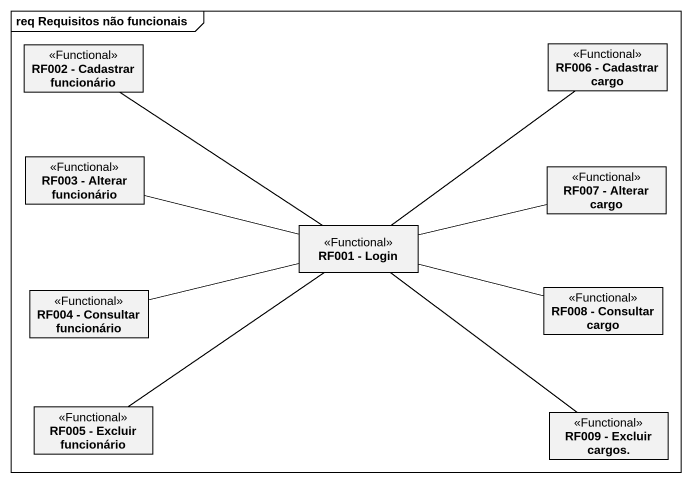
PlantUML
@startuml
mainframe req Requisitos não funcionais
hide circle
hide empty members
class "RF002 - Cadastrar funcionário" as RF002_Cadastrar_funcionário <<Functional>>
class "RF006 - Cadastrar cargo" as RF006_Cadastrar_cargo <<Functional>>
class "RF003 - Alterar funcionário" as RF003_Alterar_funcionário <<Functional>>
class "RF007 - Alterar cargo" as RF007_Alterar_cargo <<Functional>>
class "RF001 - Login" as RF001_Login <<Functional>>
class "RF004 - Consultar funcionário" as RF004_Consultar_funcionário <<Functional>>
class "RF008 - Consultar cargo" as RF008_Consultar_cargo <<Functional>>
class "RF005 - Excluir funcionário" as RF005_Excluir_funcionário <<Functional>>
class "RF009 - Excluir cargos." as RF009_Excluir_cargos <<Functional>>
RF002_Cadastrar_funcionário -- RF001_Login
RF006_Cadastrar_cargo -- RF001_Login
RF003_Alterar_funcionário -right- RF001_Login
RF007_Alterar_cargo -left- RF001_Login
RF004_Consultar_funcionário -right- RF001_Login
RF008_Consultar_cargo -left- RF001_Login
RF005_Excluir_funcionário -up- RF001_Login
RF009_Excluir_cargos -up- RF001_Login
@enduml
